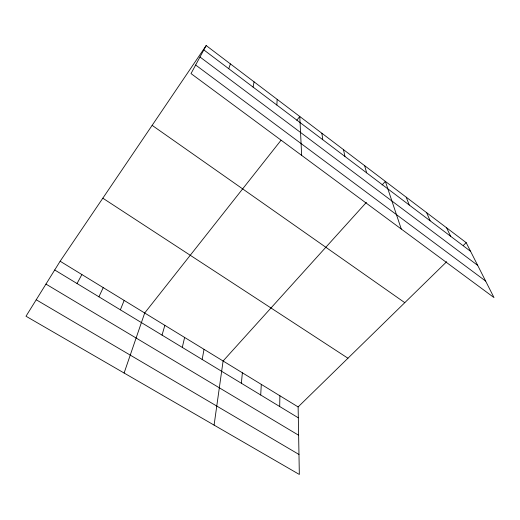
<?xml version="1.0" encoding="UTF-8"?>
<svg xmlns="http://www.w3.org/2000/svg" width="520" height="520" viewBox="0 0 520 520"><rect width="100%" height="100%" fill="white"/><g stroke="black" fill="none" stroke-linecap="round" stroke-linejoin="round"><path stroke-width="0.78" d="M279.689 406.51L279.883 395.759M260.709 394.992L261.3 384.391M276.848 105.04L277.173 99.359M241.364 383.253L242.379 372.801M214.091 425.113L223.1 360.997L366.385 202.371M253.078 87.087L254.046 81.835M202.156 359.457L204.042 349.329M182.292 347.406L184.626 337.441M162.045 335.114L164.847 325.332M228.748 68.718L230.393 63.902M124.105 373.029L144.697 312.995L280.969 140.328M120.367 309.822L124.163 300.423M98.91 296.803L103.233 287.612M206.18 45.545L191.016 73.58L494 297.583L466.187 242.651L206.18 45.545L60.138 261.228L26 316.238L299.332 474.454L298.123 406.933L446.693 261.703M77.032 283.524L81.894 274.547M296.803 120.257L299.774 116.499L301.659 155.383M382.103 184.971L385.353 181.369L401.265 229.021M463.32 245.453L466.187 242.651M36.224 299.767L298.974 454.46M45.955 284.083L298.63 435.247M54.711 269.978L298.317 417.82M60.138 261.228L298.123 406.933M102.823 198.192L347.951 358.228M152.133 125.359L404.788 302.673M195.65 65.013L485.635 281.06M199.986 56.998L477.698 265.389M203.827 49.894L470.587 251.342M446.628 227.819L450.587 236.236M426.647 212.674L430.137 220.792M406.224 197.191L409.234 205.01M364.656 165.678L366.639 172.848M343.499 149.643L344.949 156.468M321.88 133.256L322.764 139.711"/></g></svg>
